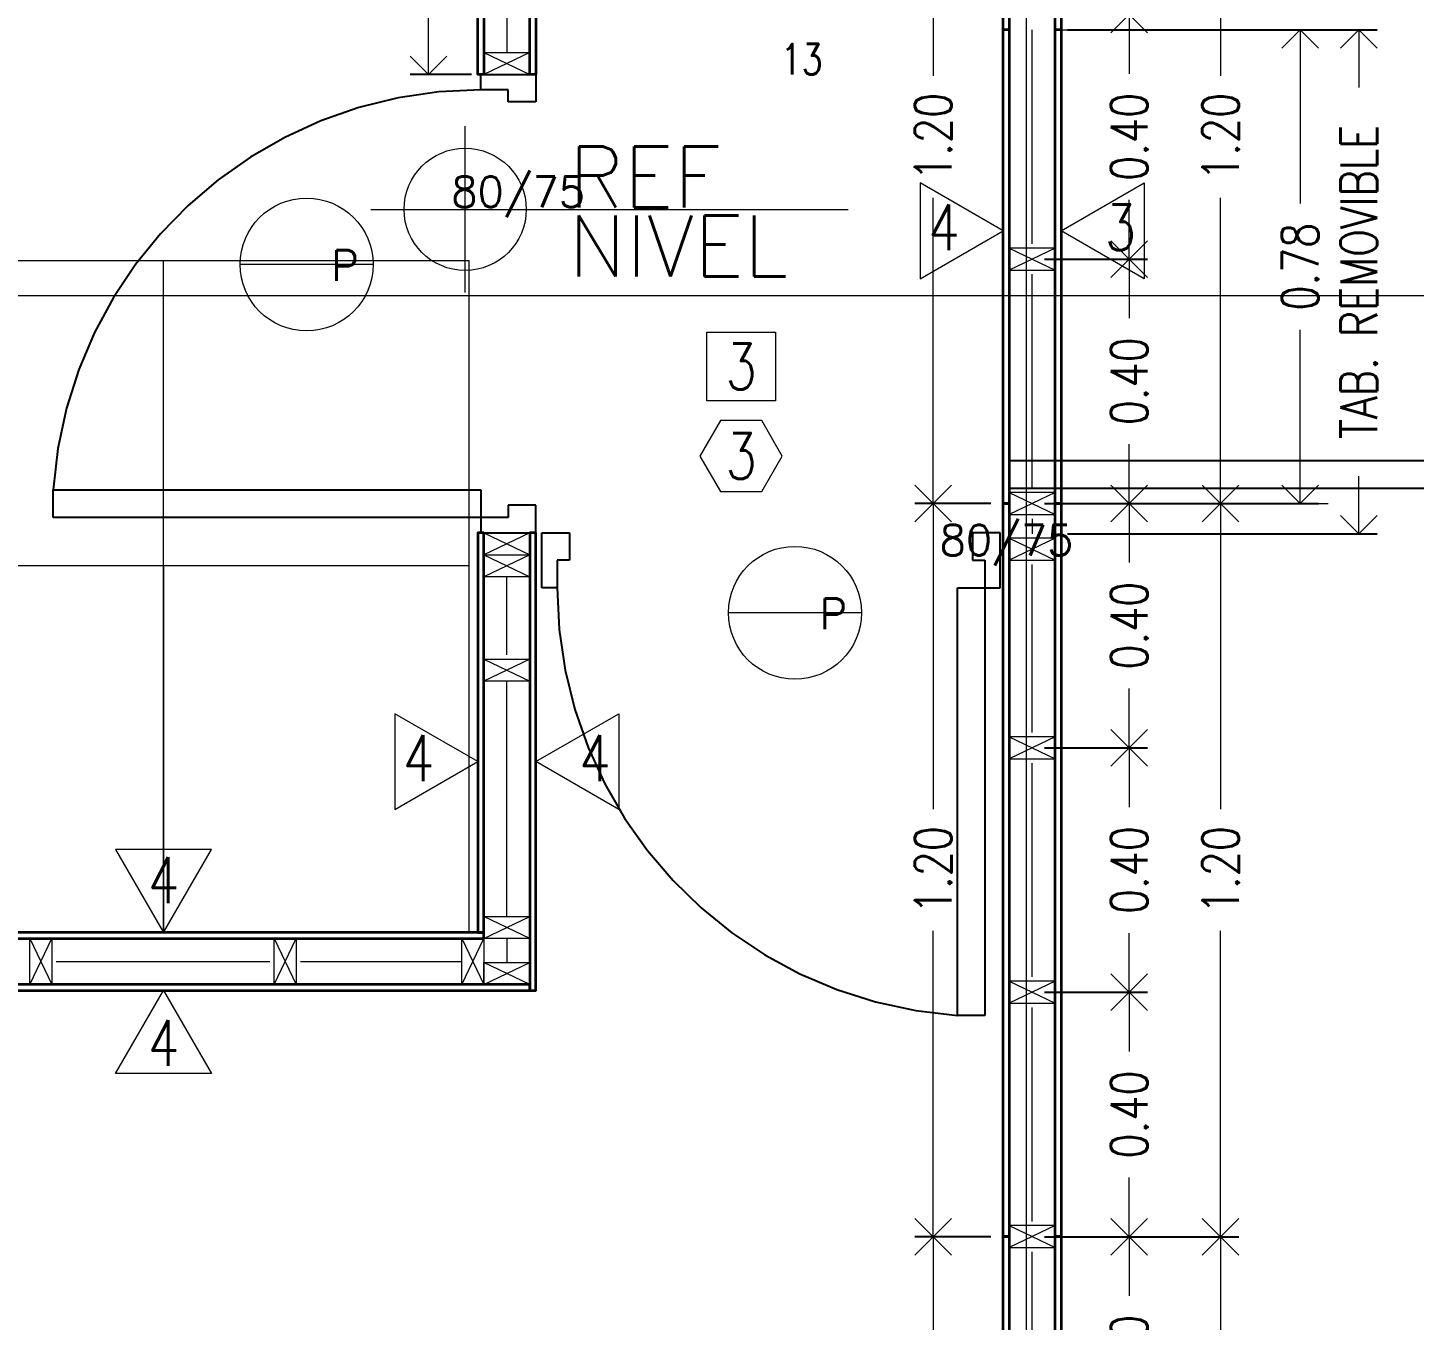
# Model space of a CAD drawing. Header units: metres. Extents: x -2 to 612, y -64 to 156.
# Drawn here: x 471.559 to 473.828, y 45.525 to 47.64 of the extents above; entities that cross this region are included whole.
import ezdxf
from ezdxf.enums import TextEntityAlignment as Align

# ---------------------------------------------------------------- set-up
doc = ezdxf.new("R2010")
doc.units = ezdxf.units.M
doc.header["$LTSCALE"] = 5
doc.header["$MEASUREMENT"] = 0
doc.linetypes.add('CENTER', pattern=[2, 1.25, -0.25, 0.25, -0.25])
doc.layers.get('0').update_dxf_attribs({"color": 30})
doc.layers.get('DEFPOINTS').update_dxf_attribs({"color": 210})
for name, color, linetype, lineweight in [('A-ANNO-DIMS', 3, 'Continuous', 18), ('A-ANNO-SYMB', 3, 'Continuous', 18), ('A-ANNO-TEXT', 3, 'Continuous', 18), ('A-DOOR-FULL', 4, 'Continuous', 25), ('A-DOOR-SYMB', 3, 'Continuous', 18), ('A-ELEV-MBE2', 4, 'Continuous', 25), ('A-FURN', 8, 'Continuous', 18), ('A-SECT-MCUT', 7, 'Continuous', 35), ('A-WALL-PATT', 8, 'Continuous', 18), ('A-WALL-STUD', 3, 'Continuous', 18)]:
    doc.layers.add(name, color=color, linetype=linetype, lineweight=lineweight)
doc.styles.add('E-ROMANS', font='romans.shx', dxfattribs={"width": 0.8})
doc.dimstyles.new('E-0050_ARW_12', dxfattribs={"dimscale": 0.001, "dimtxt": 60, "dimasz": 60, "dimexe": 30, "dimexo": 20, "dimgap": 30, "dimtad": 0, "dimzin": 0, "dimdsep": 46, "dimtxsty": 'E-ROMANS', "dimblk": 'OPEN90', "dimcen": 30, "dimclrd": 256, "dimclre": 256, "dimclrt": 256, "dimadec": 0, "dimazin": 0, "dimtfac": 1, "dimtmove": 1, "dimatfit": 3, "dimldrblk": 'OPEN90', "dimfxl": 1, "dimtfill": 1, "dimtolj": 1, "dimtzin": 0, "dimlwd": -1, "dimarcsym": 0})

# ---------------------------------------------------------------- blocks, each defined once
blk = doc.blocks.new('_Open90')
at = {"color": 0, "linetype": 'ByBlock', "lineweight": -2}
for p, q in [((-0.5, 0.5), (0, 0)), ((0, 0), (-1, 0)), ((0, 0), (-0.5, -0.5))]:
    blk.add_line(p, q, dxfattribs=at)
blk = doc.blocks.new('*D718')
at = {"layer": 'A-ANNO-DIMS', "lineweight": -2, "transparency": 16777216}
for p, q in [((473.2231, 45.6615), (473.3919, 45.6615)), ((473.2231, 45.2615), (473.3919, 45.2615))]:
    blk.add_line(p, q, dxfattribs=at)
at = {"layer": 'A-ANNO-DIMS', "transparency": 16777216}
for p, q in [((473.3619, 45.6015), (473.3619, 45.5647)), ((473.3619, 45.3215), (473.3619, 45.3584))]:
    blk.add_line(p, q, dxfattribs=at)
at = {"layer": 'DEFPOINTS', "color": 0, "transparency": 16777216}
for p in [(473.2031, 45.6615), (473.3619, 45.6615), (473.2031, 45.2615)]:
    blk.add_point(p, dxfattribs=at)
at = {"layer": 'A-ANNO-DIMS', "transparency": 16777216, "xscale": 0.06, "yscale": 0.06, "zscale": 0.06}
for p, rotation in [((473.3619, 45.6615), 90), ((473.3619, 45.2615), 270)]:
    blk.add_blockref('_Open90', p, dxfattribs=dict(at, rotation=rotation))
at = {"layer": 'A-ANNO-DIMS', "transparency": 16777216, "insert": (473.3619, 45.4615), "char_height": 0.06, "attachment_point": 5, "rotation": 90, "style": 'E-ROMANS', "bg_fill": 3, "box_fill_scale": 1.25, "bg_fill_color": 256, "bg_fill_true_color": 13158600, "bg_fill_transparency": 0}
blk.add_mtext('\\A1;0.40', dxfattribs=at)
blk = doc.blocks.new('*D719')
at = {"layer": 'A-ANNO-DIMS', "lineweight": -2, "transparency": 16777216}
for p, q in [((473.2231, 46.0615), (473.3919, 46.0615)), ((473.2231, 45.6615), (473.3919, 45.6615))]:
    blk.add_line(p, q, dxfattribs=at)
at = {"layer": 'A-ANNO-DIMS', "transparency": 16777216}
for p, q in [((473.3619, 46.0015), (473.3619, 45.9647)), ((473.3619, 45.7215), (473.3619, 45.7584))]:
    blk.add_line(p, q, dxfattribs=at)
at = {"layer": 'DEFPOINTS', "color": 0, "transparency": 16777216}
for p in [(473.2031, 46.0615), (473.3619, 46.0615), (473.2031, 45.6615)]:
    blk.add_point(p, dxfattribs=at)
at = {"layer": 'A-ANNO-DIMS', "transparency": 16777216, "xscale": 0.06, "yscale": 0.06, "zscale": 0.06}
for p, rotation in [((473.3619, 46.0615), 90), ((473.3619, 45.6615), 270)]:
    blk.add_blockref('_Open90', p, dxfattribs=dict(at, rotation=rotation))
at = {"layer": 'A-ANNO-DIMS', "transparency": 16777216, "insert": (473.3619, 45.8615), "char_height": 0.06, "attachment_point": 5, "rotation": 90, "style": 'E-ROMANS', "bg_fill": 3, "box_fill_scale": 1.25, "bg_fill_color": 256, "bg_fill_true_color": 13158600, "bg_fill_transparency": 0}
blk.add_mtext('\\A1;0.40', dxfattribs=at)
blk = doc.blocks.new('*D720')
at = {"layer": 'A-ANNO-DIMS', "lineweight": -2, "transparency": 16777216}
for p, q in [((473.2231, 46.4615), (473.3919, 46.4615)), ((473.2231, 46.0615), (473.3919, 46.0615))]:
    blk.add_line(p, q, dxfattribs=at)
at = {"layer": 'A-ANNO-DIMS', "transparency": 16777216}
for p, q in [((473.3619, 46.4015), (473.3619, 46.3647)), ((473.3619, 46.1215), (473.3619, 46.1584))]:
    blk.add_line(p, q, dxfattribs=at)
at = {"layer": 'DEFPOINTS', "color": 0, "transparency": 16777216}
for p in [(473.2031, 46.4615), (473.3619, 46.4615), (473.2031, 46.0615)]:
    blk.add_point(p, dxfattribs=at)
at = {"layer": 'A-ANNO-DIMS', "transparency": 16777216, "xscale": 0.06, "yscale": 0.06, "zscale": 0.06}
for p, rotation in [((473.3619, 46.4615), 90), ((473.3619, 46.0615), 270)]:
    blk.add_blockref('_Open90', p, dxfattribs=dict(at, rotation=rotation))
at = {"layer": 'A-ANNO-DIMS', "transparency": 16777216, "insert": (473.3619, 46.2615), "char_height": 0.06, "attachment_point": 5, "rotation": 90, "style": 'E-ROMANS', "bg_fill": 3, "box_fill_scale": 1.25, "bg_fill_color": 256, "bg_fill_true_color": 13158600, "bg_fill_transparency": 0}
blk.add_mtext('\\A1;0.40', dxfattribs=at)
blk = doc.blocks.new('*D721')
at = {"layer": 'A-ANNO-DIMS', "lineweight": -2, "transparency": 16777216}
for p, q in [((473.2231, 46.8615), (473.3919, 46.8615)), ((473.2231, 46.4615), (473.3919, 46.4615))]:
    blk.add_line(p, q, dxfattribs=at)
at = {"layer": 'A-ANNO-DIMS', "transparency": 16777216}
for p, q in [((473.3619, 46.8015), (473.3619, 46.7647)), ((473.3619, 46.5215), (473.3619, 46.5584))]:
    blk.add_line(p, q, dxfattribs=at)
at = {"layer": 'DEFPOINTS', "color": 0, "transparency": 16777216}
for p in [(473.2031, 46.8615), (473.3619, 46.8615), (473.2031, 46.4615)]:
    blk.add_point(p, dxfattribs=at)
at = {"layer": 'A-ANNO-DIMS', "transparency": 16777216, "xscale": 0.06, "yscale": 0.06, "zscale": 0.06}
for p, rotation in [((473.3619, 46.8615), 90), ((473.3619, 46.4615), 270)]:
    blk.add_blockref('_Open90', p, dxfattribs=dict(at, rotation=rotation))
at = {"layer": 'A-ANNO-DIMS', "transparency": 16777216, "insert": (473.3619, 46.6615), "char_height": 0.06, "attachment_point": 5, "rotation": 90, "style": 'E-ROMANS', "bg_fill": 3, "box_fill_scale": 1.25, "bg_fill_color": 256, "bg_fill_true_color": 13158600, "bg_fill_transparency": 0}
blk.add_mtext('\\A1;0.40', dxfattribs=at)
blk = doc.blocks.new('*D722')
at = {"layer": 'A-ANNO-DIMS', "lineweight": -2, "transparency": 16777216}
for p, q in [((473.2231, 47.2615), (473.3919, 47.2615)), ((473.2231, 46.8615), (473.3919, 46.8615))]:
    blk.add_line(p, q, dxfattribs=at)
at = {"layer": 'A-ANNO-DIMS', "transparency": 16777216}
for p, q in [((473.3619, 47.2015), (473.3619, 47.1647)), ((473.3619, 46.9215), (473.3619, 46.9584))]:
    blk.add_line(p, q, dxfattribs=at)
at = {"layer": 'DEFPOINTS', "color": 0, "transparency": 16777216}
for p in [(473.2031, 47.2615), (473.3619, 47.2615), (473.2031, 46.8615)]:
    blk.add_point(p, dxfattribs=at)
at = {"layer": 'A-ANNO-DIMS', "transparency": 16777216, "xscale": 0.06, "yscale": 0.06, "zscale": 0.06}
for p, rotation in [((473.3619, 47.2615), 90), ((473.3619, 46.8615), 270)]:
    blk.add_blockref('_Open90', p, dxfattribs=dict(at, rotation=rotation))
at = {"layer": 'A-ANNO-DIMS', "transparency": 16777216, "insert": (473.3619, 47.0615), "char_height": 0.06, "attachment_point": 5, "rotation": 90, "style": 'E-ROMANS', "bg_fill": 3, "box_fill_scale": 1.25, "bg_fill_color": 256, "bg_fill_true_color": 13158600, "bg_fill_transparency": 0}
blk.add_mtext('\\A1;0.40', dxfattribs=at)
blk = doc.blocks.new('*D723')
at = {"layer": 'A-ANNO-DIMS', "lineweight": -2, "transparency": 16777216}
for p, q in [((473.2231, 47.6615), (473.3919, 47.6615)), ((473.2231, 47.2615), (473.3919, 47.2615))]:
    blk.add_line(p, q, dxfattribs=at)
at = {"layer": 'A-ANNO-DIMS', "transparency": 16777216}
for p, q in [((473.3619, 47.6015), (473.3619, 47.5647)), ((473.3619, 47.3215), (473.3619, 47.3584))]:
    blk.add_line(p, q, dxfattribs=at)
at = {"layer": 'DEFPOINTS', "color": 0, "transparency": 16777216}
for p in [(473.2031, 47.6615), (473.3619, 47.6615), (473.2031, 47.2615)]:
    blk.add_point(p, dxfattribs=at)
at = {"layer": 'A-ANNO-DIMS', "transparency": 16777216, "xscale": 0.06, "yscale": 0.06, "zscale": 0.06}
for p, rotation in [((473.3619, 47.6615), 90), ((473.3619, 47.2615), 270)]:
    blk.add_blockref('_Open90', p, dxfattribs=dict(at, rotation=rotation))
at = {"layer": 'A-ANNO-DIMS', "transparency": 16777216, "insert": (473.3619, 47.4615), "char_height": 0.06, "attachment_point": 5, "rotation": 90, "style": 'E-ROMANS', "bg_fill": 3, "box_fill_scale": 1.25, "bg_fill_color": 256, "bg_fill_true_color": 13158600, "bg_fill_transparency": 0}
blk.add_mtext('\\A1;0.40', dxfattribs=at)
blk = doc.blocks.new('*D1295')
at = {"layer": 'A-ANNO-DIMS', "lineweight": -2, "transparency": 16777216}
for p, q in [((473.2706, 45.6615), (473.5414, 45.6615)), ((473.2706, 44.4615), (473.5414, 44.4615))]:
    blk.add_line(p, q, dxfattribs=at)
at = {"layer": 'A-ANNO-DIMS', "transparency": 16777216}
for p, q in [((473.5114, 45.6015), (473.5114, 45.1613)), ((473.5114, 44.5215), (473.5114, 44.9618))]:
    blk.add_line(p, q, dxfattribs=at)
at = {"layer": 'DEFPOINTS', "color": 0, "transparency": 16777216}
for p in [(473.2506, 45.6615), (473.5114, 45.6615), (473.2506, 44.4615)]:
    blk.add_point(p, dxfattribs=at)
at = {"layer": 'A-ANNO-DIMS', "transparency": 16777216, "xscale": 0.06, "yscale": 0.06, "zscale": 0.06}
for p, rotation in [((473.5114, 45.6615), 90), ((473.5114, 44.4615), 270)]:
    blk.add_blockref('_Open90', p, dxfattribs=dict(at, rotation=rotation))
at = {"layer": 'A-ANNO-DIMS', "transparency": 16777216, "insert": (473.5114, 45.0615), "char_height": 0.06, "attachment_point": 5, "rotation": 90, "style": 'E-ROMANS', "bg_fill": 3, "box_fill_scale": 1.25, "bg_fill_color": 256, "bg_fill_true_color": 13158600, "bg_fill_transparency": 0}
blk.add_mtext('\\A1;1.20', dxfattribs=at)
blk = doc.blocks.new('*D1296')
at = {"layer": 'A-ANNO-DIMS', "lineweight": -2, "transparency": 16777216}
for p, q in [((473.2706, 46.8615), (473.5414, 46.8615)), ((473.2706, 45.6615), (473.5414, 45.6615))]:
    blk.add_line(p, q, dxfattribs=at)
at = {"layer": 'A-ANNO-DIMS', "transparency": 16777216}
for p, q in [((473.5114, 46.8015), (473.5114, 46.3613)), ((473.5114, 45.7215), (473.5114, 46.1618))]:
    blk.add_line(p, q, dxfattribs=at)
at = {"layer": 'DEFPOINTS', "color": 0, "transparency": 16777216}
for p in [(473.2506, 46.8615), (473.5114, 46.8615), (473.2506, 45.6615)]:
    blk.add_point(p, dxfattribs=at)
at = {"layer": 'A-ANNO-DIMS', "transparency": 16777216, "xscale": 0.06, "yscale": 0.06, "zscale": 0.06}
for p, rotation in [((473.5114, 46.8615), 90), ((473.5114, 45.6615), 270)]:
    blk.add_blockref('_Open90', p, dxfattribs=dict(at, rotation=rotation))
at = {"layer": 'A-ANNO-DIMS', "transparency": 16777216, "insert": (473.5114, 46.2615), "char_height": 0.06, "attachment_point": 5, "rotation": 90, "style": 'E-ROMANS', "bg_fill": 3, "box_fill_scale": 1.25, "bg_fill_color": 256, "bg_fill_true_color": 13158600, "bg_fill_transparency": 0}
blk.add_mtext('\\A1;1.20', dxfattribs=at)
blk = doc.blocks.new('*D1297')
at = {"layer": 'A-ANNO-DIMS', "lineweight": -2, "transparency": 16777216}
for p, q in [((473.2706, 48.0615), (473.5414, 48.0615)), ((473.2706, 46.8615), (473.5414, 46.8615))]:
    blk.add_line(p, q, dxfattribs=at)
at = {"layer": 'A-ANNO-DIMS', "transparency": 16777216}
for p, q in [((473.5114, 48.0015), (473.5114, 47.5613)), ((473.5114, 46.9215), (473.5114, 47.3618))]:
    blk.add_line(p, q, dxfattribs=at)
at = {"layer": 'DEFPOINTS', "color": 0, "transparency": 16777216}
for p in [(473.2506, 48.0615), (473.5114, 48.0615), (473.2506, 46.8615)]:
    blk.add_point(p, dxfattribs=at)
at = {"layer": 'A-ANNO-DIMS', "transparency": 16777216, "xscale": 0.06, "yscale": 0.06, "zscale": 0.06}
for p, rotation in [((473.5114, 48.0615), 90), ((473.5114, 46.8615), 270)]:
    blk.add_blockref('_Open90', p, dxfattribs=dict(at, rotation=rotation))
at = {"layer": 'A-ANNO-DIMS', "transparency": 16777216, "insert": (473.5114, 47.4615), "char_height": 0.06, "attachment_point": 5, "rotation": 90, "style": 'E-ROMANS', "bg_fill": 3, "box_fill_scale": 1.25, "bg_fill_color": 256, "bg_fill_true_color": 13158600, "bg_fill_transparency": 0}
blk.add_mtext('\\A1;1.20', dxfattribs=at)
blk = doc.blocks.new('*D1309')
at = {"layer": 'A-ANNO-DIMS', "lineweight": -2, "transparency": 16777216}
for p, q in [((473.1356, 45.6615), (473.0109, 45.6615)), ((473.1356, 44.4615), (473.0109, 44.4615))]:
    blk.add_line(p, q, dxfattribs=at)
at = {"layer": 'A-ANNO-DIMS', "transparency": 16777216}
for p, q in [((473.0409, 45.6015), (473.0409, 45.1613)), ((473.0409, 44.5215), (473.0409, 44.9618))]:
    blk.add_line(p, q, dxfattribs=at)
at = {"layer": 'DEFPOINTS', "color": 0, "transparency": 16777216}
for p in [(473.0409, 45.6615), (473.1556, 45.6615), (473.1556, 44.4615)]:
    blk.add_point(p, dxfattribs=at)
at = {"layer": 'A-ANNO-DIMS', "transparency": 16777216, "xscale": 0.06, "yscale": 0.06, "zscale": 0.06}
for p, rotation in [((473.0409, 45.6615), 90), ((473.0409, 44.4615), 270)]:
    blk.add_blockref('_Open90', p, dxfattribs=dict(at, rotation=rotation))
at = {"layer": 'A-ANNO-DIMS', "transparency": 16777216, "insert": (473.0409, 45.0615), "char_height": 0.06, "attachment_point": 5, "rotation": 90, "style": 'E-ROMANS', "bg_fill": 3, "box_fill_scale": 1.25, "bg_fill_color": 256, "bg_fill_true_color": 13158600, "bg_fill_transparency": 0}
blk.add_mtext('\\A1;1.20', dxfattribs=at)
blk = doc.blocks.new('*D1310')
at = {"layer": 'A-ANNO-DIMS', "lineweight": -2, "transparency": 16777216}
for p, q in [((473.1356, 46.8615), (473.0109, 46.8615)), ((473.1356, 45.6615), (473.0109, 45.6615))]:
    blk.add_line(p, q, dxfattribs=at)
at = {"layer": 'A-ANNO-DIMS', "transparency": 16777216}
for p, q in [((473.0409, 46.8015), (473.0409, 46.3613)), ((473.0409, 45.7215), (473.0409, 46.1618))]:
    blk.add_line(p, q, dxfattribs=at)
at = {"layer": 'DEFPOINTS', "color": 0, "transparency": 16777216}
for p in [(473.0409, 46.8615), (473.1556, 46.8615), (473.1556, 45.6615)]:
    blk.add_point(p, dxfattribs=at)
at = {"layer": 'A-ANNO-DIMS', "transparency": 16777216, "xscale": 0.06, "yscale": 0.06, "zscale": 0.06}
for p, rotation in [((473.0409, 46.8615), 90), ((473.0409, 45.6615), 270)]:
    blk.add_blockref('_Open90', p, dxfattribs=dict(at, rotation=rotation))
at = {"layer": 'A-ANNO-DIMS', "transparency": 16777216, "insert": (473.0409, 46.2615), "char_height": 0.06, "attachment_point": 5, "rotation": 90, "style": 'E-ROMANS', "bg_fill": 3, "box_fill_scale": 1.25, "bg_fill_color": 256, "bg_fill_true_color": 13158600, "bg_fill_transparency": 0}
blk.add_mtext('\\A1;1.20', dxfattribs=at)
blk = doc.blocks.new('*D1311')
at = {"layer": 'A-ANNO-DIMS', "lineweight": -2, "transparency": 16777216}
for p, q in [((473.1356, 48.0615), (473.0109, 48.0615)), ((473.1356, 46.8615), (473.0109, 46.8615))]:
    blk.add_line(p, q, dxfattribs=at)
at = {"layer": 'A-ANNO-DIMS', "transparency": 16777216}
for p, q in [((473.0409, 48.0015), (473.0409, 47.5613)), ((473.0409, 46.9215), (473.0409, 47.3618))]:
    blk.add_line(p, q, dxfattribs=at)
at = {"layer": 'DEFPOINTS', "color": 0, "transparency": 16777216}
for p in [(473.0409, 48.0615), (473.1556, 48.0615), (473.1556, 46.8615)]:
    blk.add_point(p, dxfattribs=at)
at = {"layer": 'A-ANNO-DIMS', "transparency": 16777216, "xscale": 0.06, "yscale": 0.06, "zscale": 0.06}
for p, rotation in [((473.0409, 48.0615), 90), ((473.0409, 46.8615), 270)]:
    blk.add_blockref('_Open90', p, dxfattribs=dict(at, rotation=rotation))
at = {"layer": 'A-ANNO-DIMS', "transparency": 16777216, "insert": (473.0409, 47.4615), "char_height": 0.06, "attachment_point": 5, "rotation": 90, "style": 'E-ROMANS', "bg_fill": 3, "box_fill_scale": 1.25, "bg_fill_color": 256, "bg_fill_true_color": 13158600, "bg_fill_transparency": 0}
blk.add_mtext('\\A1;1.20', dxfattribs=at)
blk = doc.blocks.new('*D690')
at = {"layer": 'A-ANNO-DIMS', "lineweight": -2, "transparency": 16777216}
for p, q in [((473.2606, 47.6365), (473.7676, 47.6365)), ((473.2606, 46.8115), (473.7676, 46.8115))]:
    blk.add_line(p, q, dxfattribs=at)
at = {"layer": 'A-ANNO-DIMS', "transparency": 16777216}
for p, q in [((473.7376, 47.5765), (473.7376, 47.542)), ((473.7376, 46.8715), (473.7376, 46.906))]:
    blk.add_line(p, q, dxfattribs=at)
at = {"layer": 'DEFPOINTS', "color": 0, "transparency": 16777216}
for p in [(473.2406, 47.6365), (473.2406, 46.8115), (473.7376, 46.8115)]:
    blk.add_point(p, dxfattribs=at)
at = {"layer": 'A-ANNO-DIMS', "transparency": 16777216, "xscale": 0.06, "yscale": 0.06, "zscale": 0.06}
for p, rotation in [((473.7376, 47.6365), 90), ((473.7376, 46.8115), 270)]:
    blk.add_blockref('_Open90', p, dxfattribs=dict(at, rotation=rotation))
at = {"layer": 'A-ANNO-DIMS', "transparency": 16777216, "insert": (473.7376, 47.224), "char_height": 0.06, "attachment_point": 5, "rotation": 90, "style": 'E-ROMANS', "bg_fill": 3, "box_fill_scale": 1.25, "bg_fill_color": 256, "bg_fill_true_color": 13158600, "bg_fill_transparency": 0}
blk.add_mtext('\\A1;TAB. REMOVIBLE', dxfattribs=at)
blk = doc.blocks.new('*D1282')
at = {"layer": 'A-ANNO-DIMS', "lineweight": -2, "transparency": 16777216}
for p, q in [((473.2606, 47.6365), (473.6714, 47.6365)), ((473.2606, 46.8615), (473.6714, 46.8615))]:
    blk.add_line(p, q, dxfattribs=at)
at = {"layer": 'A-ANNO-DIMS', "transparency": 16777216}
for p, q in [((473.6414, 47.5765), (473.6414, 47.3522)), ((473.6414, 46.9215), (473.6414, 47.1459))]:
    blk.add_line(p, q, dxfattribs=at)
at = {"layer": 'DEFPOINTS', "color": 0, "transparency": 16777216}
for p in [(473.2406, 47.6365), (473.6414, 47.6365), (473.2406, 46.8615)]:
    blk.add_point(p, dxfattribs=at)
at = {"layer": 'A-ANNO-DIMS', "transparency": 16777216, "xscale": 0.06, "yscale": 0.06, "zscale": 0.06}
for p, rotation in [((473.6414, 47.6365), 90), ((473.6414, 46.8615), 270)]:
    blk.add_blockref('_Open90', p, dxfattribs=dict(at, rotation=rotation))
at = {"layer": 'A-ANNO-DIMS', "transparency": 16777216, "insert": (473.6414, 47.249), "char_height": 0.06, "attachment_point": 5, "rotation": 90, "style": 'E-ROMANS', "bg_fill": 3, "box_fill_scale": 1.25, "bg_fill_color": 256, "bg_fill_true_color": 13158600, "bg_fill_transparency": 0}
blk.add_mtext('\\A1;0.78', dxfattribs=at)
blk = doc.blocks.new('*D1290')
at = {"layer": 'A-ANNO-DIMS', "lineweight": -2, "transparency": 16777216}
for p, q in [((473.2706, 50.2595), (473.9639, 50.2595)), ((473.2706, 43.2405), (473.9639, 43.2405))]:
    blk.add_line(p, q, dxfattribs=at)
at = {"layer": 'A-ANNO-DIMS', "transparency": 16777216}
for p, q in [((473.9339, 50.1995), (473.9339, 46.8532)), ((473.9339, 43.3005), (473.9339, 46.6469))]:
    blk.add_line(p, q, dxfattribs=at)
at = {"layer": 'DEFPOINTS', "color": 0, "transparency": 16777216}
for p in [(473.2506, 50.2595), (473.2506, 43.2405), (473.9339, 43.2405)]:
    blk.add_point(p, dxfattribs=at)
at = {"layer": 'A-ANNO-DIMS', "transparency": 16777216, "xscale": 0.06, "yscale": 0.06, "zscale": 0.06}
for p, rotation in [((473.9339, 50.2595), 90), ((473.9339, 43.2405), 270)]:
    blk.add_blockref('_Open90', p, dxfattribs=dict(at, rotation=rotation))
at = {"layer": 'A-ANNO-DIMS', "transparency": 16777216, "insert": (473.9339, 46.75), "char_height": 0.06, "attachment_point": 5, "rotation": 90, "style": 'E-ROMANS', "bg_fill": 3, "box_fill_scale": 1.25, "bg_fill_color": 256, "bg_fill_true_color": 13158600, "bg_fill_transparency": 0}
blk.add_mtext('\\A1;7.02', dxfattribs=at)
blk = doc.blocks.new('*D1142')
at = {"layer": 'A-ANNO-DIMS', "lineweight": -2, "transparency": 16777216}
for p, q in [((472.2756, 48.9635), (472.1851, 48.9635)), ((472.2856, 47.5635), (472.1851, 47.5635))]:
    blk.add_line(p, q, dxfattribs=at)
at = {"layer": 'A-ANNO-DIMS', "transparency": 16777216}
for p, q in [((472.2151, 48.9035), (472.2151, 48.3633)), ((472.2151, 47.6235), (472.2151, 48.1638))]:
    blk.add_line(p, q, dxfattribs=at)
at = {"layer": 'DEFPOINTS', "color": 0, "transparency": 16777216}
for p in [(472.2956, 48.9635), (472.2151, 47.5635), (472.3056, 47.5635)]:
    blk.add_point(p, dxfattribs=at)
at = {"layer": 'A-ANNO-DIMS', "transparency": 16777216, "xscale": 0.06, "yscale": 0.06, "zscale": 0.06}
for p, rotation in [((472.2151, 48.9635), 90), ((472.2151, 47.5635), 270)]:
    blk.add_blockref('_Open90', p, dxfattribs=dict(at, rotation=rotation))
at = {"layer": 'A-ANNO-DIMS', "transparency": 16777216, "insert": (472.2151, 48.2635), "char_height": 0.06, "attachment_point": 5, "rotation": 90, "style": 'E-ROMANS', "bg_fill": 3, "box_fill_scale": 1.25, "bg_fill_color": 256, "bg_fill_true_color": 13158600, "bg_fill_transparency": 0}
blk.add_mtext('\\A1;1.40', dxfattribs=at)

msp = doc.modelspace()

# ---------------------------------------------------------------- linework, layer by layer
at = {"layer": 'A-ANNO-SYMB'}
for p, q in [((472.27502, 47.20695), (472.27502, 47.4787)), ((472.12055, 47.34283), (472.90166, 47.34283)), ((471.28137, 47.25931), (471.78137, 47.2593)), ((471.78137, 46.75931), (471.78137, 47.25931)), ((471.78137, 47.25931), (472.28137, 47.2593)), ((471.78137, 46.7593), (471.78137, 47.2593)), ((472.28137, 46.7593), (472.28137, 47.2593))]:
    msp.add_line(p, q, dxfattribs=at)
msp.add_circle((472.27502, 47.34283), 0.1, dxfattribs=at)
at = {"layer": 'A-ANNO-TEXT'}
for points in [[(472.6704, 47.14196), (472.7829, 47.14196), (472.7829, 47.02946), (472.6704, 47.02946)], [(472.76032, 46.88079), (472.79398, 46.9391), (472.76032, 46.99741), (472.69299, 46.99741), (472.65932, 46.9391), (472.69299, 46.88079)], [(472.2956, 46.43892), (472.15974, 46.51736), (472.15974, 46.36048)], [(472.3906, 46.43892), (472.52646, 46.51736), (472.52646, 46.36048)], [(471.78136, 46.15931), (471.8598, 46.29517), (471.70292, 46.29517)], [(471.78136, 46.06431), (471.8598, 45.92844), (471.70292, 45.92845)]]:
    msp.add_lwpolyline(points, close=True, dxfattribs=at)
at = {"layer": 'A-DOOR-FULL', "linetype": 'CENTER'}
for points in [[(471.60061, 46.88354), (472.30061, 46.88354), (472.30061, 46.83854), (471.60061, 46.83854), (471.60061, 46.88354)], [(472.30061, 46.83854), (472.30061, 46.81354), (472.39061, 46.81354), (472.39061, 46.85854), (472.34561, 46.85854), (472.34561, 46.83854), (472.30061, 46.83854)], [(472.42561, 46.72354), (472.40061, 46.72354), (472.40061, 46.81354), (472.44561, 46.81354), (472.44561, 46.76854), (472.42561, 46.76854), (472.42561, 46.72354)]]:
    msp.add_lwpolyline(points, dxfattribs=at)
msp.add_arc((472.30167, 46.83586), 0.70268, 90.08643, 176.10934, dxfattribs=at)
at = {"layer": 'A-DOOR-SYMB'}
for points in [[(472.12424, 47.25257), (471.90674, 47.25257)], [(472.92346, 46.68254), (472.70596, 46.68254)]]:
    msp.add_lwpolyline(points, dxfattribs=at)
for centre in [(472.01549, 47.25257), (472.81471, 46.68254)]:
    msp.add_circle(centre, 0.10875, dxfattribs=at)
at = {"layer": 'A-FURN'}
for points in [[(471.78137, 46.15931), (471.78137, 46.75931), (471.28137, 46.75931), (471.28137, 46.15931)], [(472.28137, 46.15931), (472.28137, 46.75931), (471.78137, 46.75931), (471.78137, 46.15931)]]:
    msp.add_lwpolyline(points, close=True, dxfattribs=at)
at = {"layer": 'A-SECT-MCUT'}
for points in [[(472.29561, 48.96354), (472.30561, 48.96354), (472.30561, 47.56354), (472.29561, 47.56354)], [(472.38061, 48.96354), (472.39061, 48.96354), (472.39061, 47.56354), (472.38061, 47.56354)], [(473.16561, 48.06154), (473.1656, 46.86154), (473.1556, 46.86154), (473.15561, 48.06154)], [(473.2506, 48.06154), (473.2506, 46.86154), (473.2406, 46.86154), (473.2406, 48.06154)], [(473.16561, 46.86154), (473.1656, 45.66154), (473.1556, 45.66154), (473.15561, 46.86154)], [(473.2506, 46.86154), (473.25061, 45.66154), (473.24061, 45.66154), (473.2406, 46.86154)], [(472.29561, 46.15931), (472.30561, 46.15931), (472.30561, 46.81354), (472.29561, 46.81354)], [(472.38061, 46.06431), (472.39061, 46.06431), (472.39061, 46.81354), (472.38061, 46.81354)], [(471.26625, 46.15931), (471.26625, 46.14931), (472.30561, 46.14931), (472.30561, 46.15931)], [(471.17125, 46.07431), (471.17125, 46.06431), (472.38061, 46.06431), (472.38061, 46.07431)], [(473.16561, 45.66154), (473.16561, 44.46154), (473.15561, 44.46154), (473.15561, 45.66154)], [(473.25061, 45.66154), (473.25061, 44.46154), (473.24061, 44.46154), (473.24061, 45.66154)]]:
    msp.add_lwpolyline(points, close=True, dxfattribs=at)
at = {"layer": 'A-WALL-PATT', "ltscale": 0.1}
for p, q in [((472.34311, 47.75554), (472.34311, 47.59954)), ((472.34311, 46.61354), (472.34311, 46.74154)), ((472.34311, 46.18531), (472.34311, 46.57054)), ((472.34311, 46.14931), (472.34311, 46.11031)), ((471.60561, 46.11181), (471.95561, 46.11181)), ((472.00561, 46.11181), (472.26961, 46.11181))]:
    msp.add_line(p, q, dxfattribs=at)
at = {"layer": 'A-WALL-STUD'}
for p, q in [((472.38061, 46.81354), (472.30561, 46.77754)), ((472.30561, 46.81354), (472.38061, 46.77754)), ((472.30561, 46.77754), (472.38061, 46.74154)), ((472.38061, 46.77754), (472.30561, 46.74154)), ((472.30561, 46.60654), (472.38061, 46.57054)), ((472.38061, 46.60654), (472.30561, 46.57054)), ((472.38061, 46.14931), (472.30561, 46.18531)), ((472.30561, 46.14931), (472.38061, 46.18531)), ((471.56261, 46.07431), (471.59861, 46.14931)), ((471.56261, 46.14931), (471.59861, 46.07431)), ((471.96261, 46.07431), (471.99861, 46.14931)), ((471.96261, 46.14931), (471.99861, 46.07431)), ((472.26961, 46.07431), (472.30561, 46.14931)), ((472.26961, 46.14931), (472.30561, 46.07431)), ((472.38061, 46.07431), (472.30561, 46.11031)), ((472.30561, 46.07431), (472.38061, 46.11031))]:
    msp.add_line(p, q, dxfattribs=at)
for points in [[(472.38061, 46.81354), (472.30561, 46.81354), (472.30561, 46.77754), (472.38061, 46.77754)], [(472.30561, 46.77754), (472.38061, 46.77754), (472.38061, 46.74154), (472.30561, 46.74154)], [(472.30561, 46.60654), (472.38061, 46.60654), (472.38061, 46.57054), (472.30561, 46.57054)], [(472.38061, 46.14931), (472.30561, 46.14931), (472.30561, 46.18531), (472.38061, 46.18531)], [(471.56261, 46.07431), (471.56261, 46.14931), (471.59861, 46.14931), (471.59861, 46.07431)], [(471.96261, 46.07431), (471.96261, 46.14931), (471.99861, 46.14931), (471.99861, 46.07431)], [(472.26961, 46.07431), (472.26961, 46.14931), (472.30561, 46.14931), (472.30561, 46.07431)], [(472.38061, 46.07431), (472.30561, 46.07431), (472.30561, 46.11031), (472.38061, 46.11031)]]:
    msp.add_lwpolyline(points, close=True, dxfattribs=at)

# ---------------------------------------------------------------- texts
at = {"layer": 'A-ANNO-TEXT', "attachment_point": 5, "style": 'E-ROMANS'}
for s, insert, char_height, rotation in [('\\pi-0.3,l0.3,t0.3;13', (472.82566, 47.58844), 0.05, 0.00048), ('\\pi-0.45,l0.45,t0.45;3', (472.72665, 47.08571), 0.075, 0.00048), ('\\pi-0.45,l0.45,t0.45;3', (472.72665, 46.9391), 0.075, 0.00048), ('\\pi-0.45,l0.45,t0.45;4', (472.1987, 46.44457), 0.075, 0.00048), ('\\pi-0.45,l0.45,t0.45;4', (472.4875, 46.44457), 0.075, 359.99952), ('\\pi-0.45,l0.45,t0.45;4', (471.78136, 46.24506), 0.075, 0.00048), ('\\pi-0.45,l0.45,t0.45;4', (471.78136, 45.97855), 0.075, 359.99952)]:
    msp.add_mtext(s, dxfattribs=dict(at, insert=insert, char_height=char_height, rotation=rotation))
at = {"layer": 'A-ANNO-TEXT', "style": 'E-ROMANS'}
msp.add_attdef('REF', text='', height=0.1, dxfattribs=at).set_placement((472.44468, 47.31572), align=Align.BOTTOM_LEFT)
msp.add_attdef('80/75', text='x/x', height=0.05, dxfattribs=at).set_placement((472.36179, 47.3966), align=Align.TOP_CENTER)
msp.add_attdef('NIVEL', text='%%P0,00', height=0.1, dxfattribs=at).set_placement((472.44387, 47.33287), align=Align.TOP_LEFT)
for p in [(472.07853, 47.21083), (472.87775, 46.6408)]:
    msp.add_attdef('P', text='P', height=0.05, dxfattribs=at).set_placement(p, align=Align.BOTTOM_CENTER)

# ---------------------------------------------------------------- next in the draw order: dimensions: what is measured, and where the dimension line sits
at = {"layer": 'A-ANNO-DIMS'}
for base, p1, p2, picture, middle in [((472.21508, 47.56354), (472.29561, 48.96354), (472.30561, 47.56354), '*D1142', (472.21508, 48.26354)), ((473.04087, 45.66154), (473.15561, 44.46154), (473.15561, 45.66154), '*D1309', (473.04087, 45.06154)), ((473.36191, 45.66154), (473.20311, 45.26154), (473.20311, 45.66154), '*D718', (473.36191, 45.46154))]:
    dim = msp.add_linear_dim(base=base, p1=p1, p2=p2, angle=90, dimstyle='E-0050_ARW_12', dxfattribs=at)
    dim.commit()
    dim.dimension.update_dxf_attribs({"geometry": picture, "text_midpoint": middle})

# ---------------------------------------------------------------- next in the draw order: linework, layer by layer
at = {"layer": 'A-DOOR-FULL', "linetype": 'CENTER'}
msp.add_lwpolyline([(472.30061, 47.53854), (472.30061, 47.56354), (472.39061, 47.56354), (472.39061, 47.51854), (472.34561, 47.51854), (472.34561, 47.53854), (472.30061, 47.53854)], dxfattribs=at)
at = {"layer": 'A-WALL-PATT', "ltscale": 0.1}
msp.add_line((473.20311, 45.28654), (473.20311, 45.63654), dxfattribs=at)
at = {"layer": 'A-WALL-STUD'}
for p, q in [((472.30561, 47.59954), (472.38061, 47.56354)), ((472.38061, 47.59954), (472.30561, 47.56354))]:
    msp.add_line(p, q, dxfattribs=at)
msp.add_lwpolyline([(472.30561, 47.59954), (472.38061, 47.59954), (472.38061, 47.56354), (472.30561, 47.56354)], close=True, dxfattribs=at)

# ---------------------------------------------------------------- next in the draw order: dimensions: what is measured, and where the dimension line sits
at = {"layer": 'A-ANNO-DIMS'}
for base, p1, p2, picture, middle in [((473.04087, 46.86154), (473.15561, 45.66154), (473.1556, 46.86154), '*D1310', (473.04087, 46.26154)), ((473.36191, 46.06155), (473.20311, 45.66154), (473.2031, 46.06155), '*D719', (473.36191, 45.86154))]:
    dim = msp.add_linear_dim(base=base, p1=p1, p2=p2, angle=90, dimstyle='E-0050_ARW_12', dxfattribs=at)
    dim.commit()
    dim.dimension.update_dxf_attribs({"geometry": picture, "text_midpoint": middle})

# ---------------------------------------------------------------- next in the draw order: linework, layer by layer
at = {"layer": 'A-DOOR-FULL', "linetype": 'CENTER'}
for points in [[(473.12561, 46.72354), (473.15061, 46.72354), (473.15061, 46.81354), (473.10561, 46.81354), (473.10561, 46.76854), (473.12561, 46.76854), (473.12561, 46.72354)], [(473.08061, 46.02354), (473.08061, 46.72354), (473.12561, 46.72354), (473.12561, 46.02354), (473.08061, 46.02354)]]:
    msp.add_lwpolyline(points, dxfattribs=at)
msp.add_arc((473.12829, 46.7246), 0.70268, 180.08643, 266.10934, dxfattribs=at)
at = {"layer": 'A-WALL-PATT', "ltscale": 0.1}
msp.add_line((473.20311, 45.68654), (473.20311, 46.03654), dxfattribs=at)

# ---------------------------------------------------------------- next in the draw order: dimensions: what is measured, and where the dimension line sits
at = {"layer": 'A-ANNO-DIMS'}
for base, p1, p2, picture, middle in [((473.04087, 48.06154), (473.1556, 46.86154), (473.1556, 48.06154), '*D1311', (473.04087, 47.46154)), ((473.36191, 46.46155), (473.20311, 46.06154), (473.2031, 46.46155), '*D720', (473.36191, 46.26155)), ((473.51144, 45.66154), (473.25061, 44.46154), (473.25061, 45.66154), '*D1295', (473.51144, 45.06154))]:
    dim = msp.add_linear_dim(base=base, p1=p1, p2=p2, angle=90, dimstyle='E-0050_ARW_12', dxfattribs=at)
    dim.commit()
    dim.dimension.update_dxf_attribs({"geometry": picture, "text_midpoint": middle})

# ---------------------------------------------------------------- next in the draw order: linework, layer by layer
at = {"layer": 'A-ANNO-TEXT'}
msp.add_lwpolyline([(473.15559, 47.3076), (473.01973, 47.38603), (473.01974, 47.22916)], close=True, dxfattribs=at)
at = {"layer": 'A-SECT-MCUT'}
msp.add_line((473.16561, 47.63654), (473.15561, 47.63654), dxfattribs=at)
at = {"layer": 'A-WALL-PATT', "ltscale": 0.1}
msp.add_line((473.2031, 46.08655), (473.2031, 46.43655), dxfattribs=at)

# ---------------------------------------------------------------- next in the draw order: texts
at = {"layer": 'A-ANNO-TEXT', "insert": (473.05869, 47.31325), "char_height": 0.075, "attachment_point": 5, "rotation": 0.00048, "style": 'E-ROMANS'}
msp.add_mtext('\\pi-0.45,l0.45,t0.45;4', dxfattribs=at)

# ---------------------------------------------------------------- next in the draw order: dimensions: what is measured, and where the dimension line sits
at = {"layer": 'A-ANNO-DIMS'}
dim = msp.add_linear_dim(base=(473.36191, 46.86154), p1=(473.2031, 46.46155), p2=(473.20309, 46.86154), angle=90, dimstyle='E-0050_ARW_12', dxfattribs=at)
dim.commit()
dim.dimension.update_dxf_attribs({"geometry": '*D721', "text_midpoint": (473.36191, 46.66154)})

# ---------------------------------------------------------------- next in the draw order: linework, layer by layer
at = {"layer": 'A-WALL-PATT', "ltscale": 0.1}
for p, q in [((473.2031, 46.83654), (473.2031, 46.81154)), ((473.20311, 46.48655), (473.20311, 46.76154))]:
    msp.add_line(p, q, dxfattribs=at)

# ---------------------------------------------------------------- next in the draw order: dimensions: what is measured, and where the dimension line sits
at = {"layer": 'A-ANNO-DIMS'}
dim = msp.add_linear_dim(base=(473.36191, 47.26154), p1=(473.20309, 46.86154), p2=(473.20309, 47.26154), angle=90, dimstyle='E-0050_ARW_12', dxfattribs=at)
dim.commit()
dim.dimension.update_dxf_attribs({"geometry": '*D722', "text_midpoint": (473.36191, 47.06154)})

# ---------------------------------------------------------------- next in the draw order: linework, layer by layer
at = {"layer": 'A-WALL-PATT', "ltscale": 0.1}
msp.add_line((473.20311, 46.88654), (473.20311, 47.23654), dxfattribs=at)

# ---------------------------------------------------------------- next in the draw order: dimensions: what is measured, and where the dimension line sits
at = {"layer": 'A-ANNO-DIMS'}
for base, p1, p2, picture, middle in [((473.36191, 47.66154), (473.20309, 47.26154), (473.20311, 47.66154), '*D723', (473.36191, 47.46154)), ((473.51144, 46.86154), (473.25061, 45.66154), (473.2506, 46.86154), '*D1296', (473.51144, 46.26154))]:
    dim = msp.add_linear_dim(base=base, p1=p1, p2=p2, angle=90, dimstyle='E-0050_ARW_12', dxfattribs=at)
    dim.commit()
    dim.dimension.update_dxf_attribs({"geometry": picture, "text_midpoint": middle})

# ---------------------------------------------------------------- next in the draw order: linework, layer by layer
at = {"layer": 'A-ANNO-SYMB'}
msp.add_line((473.19311, 52.35043), (473.19311, 41.94592), dxfattribs=at)
at = {"layer": 'A-WALL-PATT', "ltscale": 0.1}
msp.add_line((473.20311, 47.28654), (473.20311, 47.63654), dxfattribs=at)

# ---------------------------------------------------------------- next in the draw order: dimensions: what is measured, and where the dimension line sits
at = {"layer": 'A-ANNO-DIMS'}
dim = msp.add_linear_dim(base=(473.51144, 48.06154), p1=(473.2506, 46.86154), p2=(473.2506, 48.06154), angle=90, dimstyle='E-0050_ARW_12', dxfattribs=at)
dim.commit()
dim.dimension.update_dxf_attribs({"geometry": '*D1297', "text_midpoint": (473.51144, 47.46154)})

# ---------------------------------------------------------------- next in the draw order: dimensions: what is measured, and where the dimension line sits
dim = msp.add_linear_dim(base=(473.73759, 46.81154), p1=(473.24059, 47.63654), p2=(473.2406, 46.81154), angle=90, text='TAB. REMOVIBLE', dimstyle='E-0050_ARW_12', dxfattribs=at)
dim.commit()
dim.dimension.update_dxf_attribs({"geometry": '*D690', "text_midpoint": (473.73759, 47.22404)})

# ---------------------------------------------------------------- next in the draw order: linework, layer by layer
for points in [[(473.2506, 47.63654), (473.68759, 47.63654)], [(473.2406, 46.86154), (473.68759, 46.86154)]]:
    msp.add_lwpolyline(points, dxfattribs=at)
at = {"layer": 'A-SECT-MCUT'}
msp.add_line((473.2506, 47.63654), (473.24061, 47.63654), dxfattribs=at)

# ---------------------------------------------------------------- next in the draw order: dimensions: what is measured, and where the dimension line sits
at = {"layer": 'A-ANNO-DIMS'}
dim = msp.add_linear_dim(base=(473.641395, 47.6365394), p1=(473.2406019, 46.8615391), p2=(473.2406061, 47.6365394), angle=90, dimstyle='E-0050_ARW_12', dxfattribs=at)
dim.commit()
dim.dimension.update_dxf_attribs({"geometry": '*D1282', "text_midpoint": (473.641395, 47.2490393)})

# ---------------------------------------------------------------- next in the draw order: dimensions: what is measured, and where the dimension line sits
dim = msp.add_linear_dim(base=(473.93391, 43.24054), p1=(473.25061, 50.25954), p2=(473.25061, 43.24054), angle=90, dimstyle='E-0050_ARW_12', dxfattribs=at)
dim.commit()
dim.dimension.update_dxf_attribs({"geometry": '*D1290', "text_midpoint": (473.93391, 46.75004)})

# ---------------------------------------------------------------- next in the draw order: linework, layer by layer
at = {"layer": 'A-ANNO-SYMB'}
msp.add_line((478.32254, 47.20104), (455.48822, 47.20104), dxfattribs=at)
at = {"layer": 'A-ANNO-TEXT'}
msp.add_lwpolyline([(473.25059, 47.3076), (473.38645, 47.38603), (473.38645, 47.22916)], close=True, dxfattribs=at)
at = {"layer": 'A-ELEV-MBE2'}
for p, q in [((473.1656, 46.93151), (476.33962, 46.93152)), ((473.1656, 46.88651), (476.33962, 46.88652))]:
    msp.add_line(p, q, dxfattribs=at)
at = {"layer": 'A-WALL-STUD'}
for p, q in [((473.24059, 47.27954), (473.16559, 47.24354)), ((473.16559, 47.27954), (473.24059, 47.24354)), ((473.24059, 46.87954), (473.16559, 46.84354)), ((473.16559, 46.87954), (473.24059, 46.84354)), ((473.24059, 46.80454), (473.16559, 46.76854)), ((473.16559, 46.80454), (473.24059, 46.76854)), ((473.24059, 46.47955), (473.16559, 46.44355)), ((473.16559, 46.47955), (473.24059, 46.44355)), ((473.24059, 46.07955), (473.16559, 46.04355)), ((473.16559, 46.07955), (473.24059, 46.04355)), ((473.24059, 45.67954), (473.16559, 45.64354)), ((473.16559, 45.67954), (473.24059, 45.64354))]:
    msp.add_line(p, q, dxfattribs=at)
for points in [[(473.24059, 47.27954), (473.16559, 47.27954), (473.16559, 47.24354), (473.24059, 47.24354)], [(473.24059, 46.87954), (473.16559, 46.87954), (473.16559, 46.84354), (473.24059, 46.84354)], [(473.24059, 46.80454), (473.16559, 46.80454), (473.16559, 46.76854), (473.24059, 46.76854)], [(473.24059, 46.47955), (473.16559, 46.47955), (473.16559, 46.44355), (473.24059, 46.44355)], [(473.24059, 46.07955), (473.16559, 46.07955), (473.16559, 46.04355), (473.24059, 46.04355)], [(473.24059, 45.67954), (473.16559, 45.67954), (473.16559, 45.64354), (473.24059, 45.64354)]]:
    msp.add_lwpolyline(points, close=True, dxfattribs=at)

# ---------------------------------------------------------------- next in the draw order: texts
at = {"layer": 'A-ANNO-TEXT', "insert": (473.3475, 47.31325), "char_height": 0.075, "attachment_point": 5, "rotation": 359.99952, "style": 'E-ROMANS'}
msp.add_mtext('\\pi-0.45,l0.45,t0.45;3', dxfattribs=at)
at = {"layer": 'A-ANNO-TEXT', "style": 'E-ROMANS'}
msp.add_attdef('80/75', text='x/x', height=0.05, dxfattribs=at).set_placement((473.16101, 46.82657), align=Align.TOP_CENTER)

doc.saveas('drawing.dxf')
